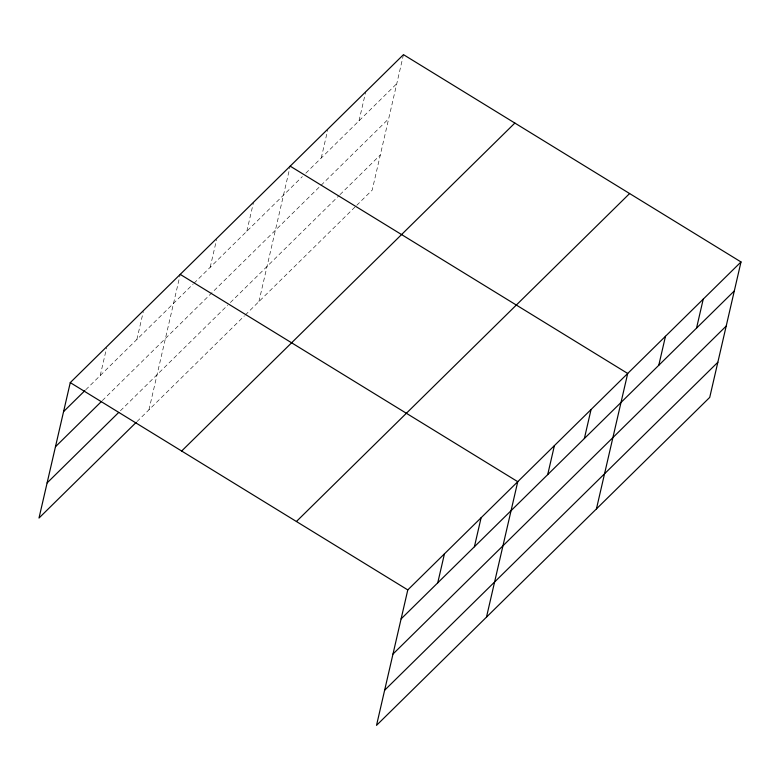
<?xml version="1.0" encoding="UTF-8"?>
<svg xmlns="http://www.w3.org/2000/svg" width="780" height="780" viewBox="0 0 780 780"><rect width="100%" height="100%" fill="white"/><g stroke="black" fill="none" stroke-linecap="round" stroke-linejoin="round"><path stroke-width="0.58" stroke-dasharray="3.9 2.92" d="M100.23 375.531L106.655 347.695M136.88 339.456L143.305 311.62M148.96 409.822L180.229 274.385M210.181 267.306L216.616 239.47M246.841 231.221L253.529 202.234M258.921 301.587L289.916 167.31M321.253 157.979L327.678 130.143M359.014 120.812L365.713 91.816M403.474 54.649L372.206 190.086L356.762 205.286M85.732 389.795L193.138 284.086M193.986 283.247L302.377 176.563M305.809 173.189L396.786 83.645M102.346 400.589L388.674 118.765M120.412 410.767L227.819 305.058M230.373 302.543L339.125 195.507M339.982 194.659L380.318 154.957M137.026 421.561L244.423 315.851M245.281 315.013L355.904 206.134"/><path stroke-width="1.17" d="M741 261.953L407.794 589.914L376.526 725.351L709.732 397.39L741 261.953L403.474 54.649L70.268 382.61L39 518.047L136.168 422.399M437.755 582.835L444.444 553.839M474.406 546.76L481.094 517.764M486.486 617.126L517.754 481.689L180.229 274.385M547.706 474.61L554.404 445.614M584.366 438.535L591.055 409.539M596.437 508.901L627.705 373.464L290.189 166.15M658.778 365.284L665.476 336.287M696.54 328.117L703.238 299.12M63.57 411.606L84.883 390.634M55.468 446.735L101.497 401.427M47.112 482.918L118.706 412.444M181.652 451.025L514.858 123.055M296.41 521.508L629.616 193.537M401.095 618.91L734.302 290.95M392.993 654.04L726.2 326.069M384.637 690.232L717.844 362.261M70.268 382.61L407.794 589.914"/></g></svg>
